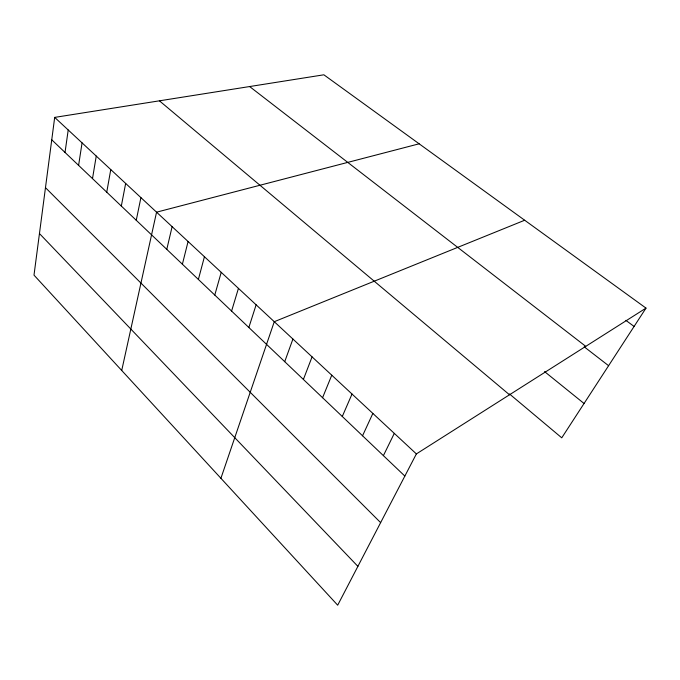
<?xml version="1.0" encoding="UTF-8"?>
<svg xmlns="http://www.w3.org/2000/svg" width="680" height="680" viewBox="0 0 680 680"><rect width="100%" height="100%" fill="white"/><g stroke="black" fill="none" stroke-linecap="round" stroke-linejoin="round"><path stroke-width="1.02" d="M54.689 117.394L34 275.137L337.688 605.2L416.373 453.917L646 308.108L323.867 74.8L54.689 117.394L416.373 453.917M65.025 152.439L68.212 129.982M78.599 165.376L82.067 142.868M92.505 178.619L96.246 156.06M106.743 192.168L110.772 169.575M121.32 206.057L125.656 183.43M136.255 220.277L140.913 197.625M121.72 370.473L156.553 212.177L419.144 143.803M166.787 249.356L172.117 226.661M182.393 264.214L188.079 241.502M198.381 279.446L204.433 256.725M214.778 295.052L221.221 272.34M231.591 311.066L238.442 288.363M248.846 327.497L256.122 304.81M220.915 478.287L274.269 321.7L524.679 220.244M284.725 361.675L292.918 339.048M303.399 379.449L312.069 356.873M322.575 397.715L331.763 375.199M342.286 416.483L352.019 394.043M362.55 435.787L372.852 413.423M383.401 455.642L394.298 433.373M646 308.108L561.756 437.827L509.464 393.941M625.898 320.382L634.091 326.442M249.62 86.547L585.76 346.358M584.213 346.834L608.6 365.704M544.561 371.594L584.052 403.495M159.426 100.819L509.498 394.782M51.748 139.799L404.846 476.068M45.475 187.663L380.63 522.623M39.457 233.563L357.892 566.355"/></g></svg>
